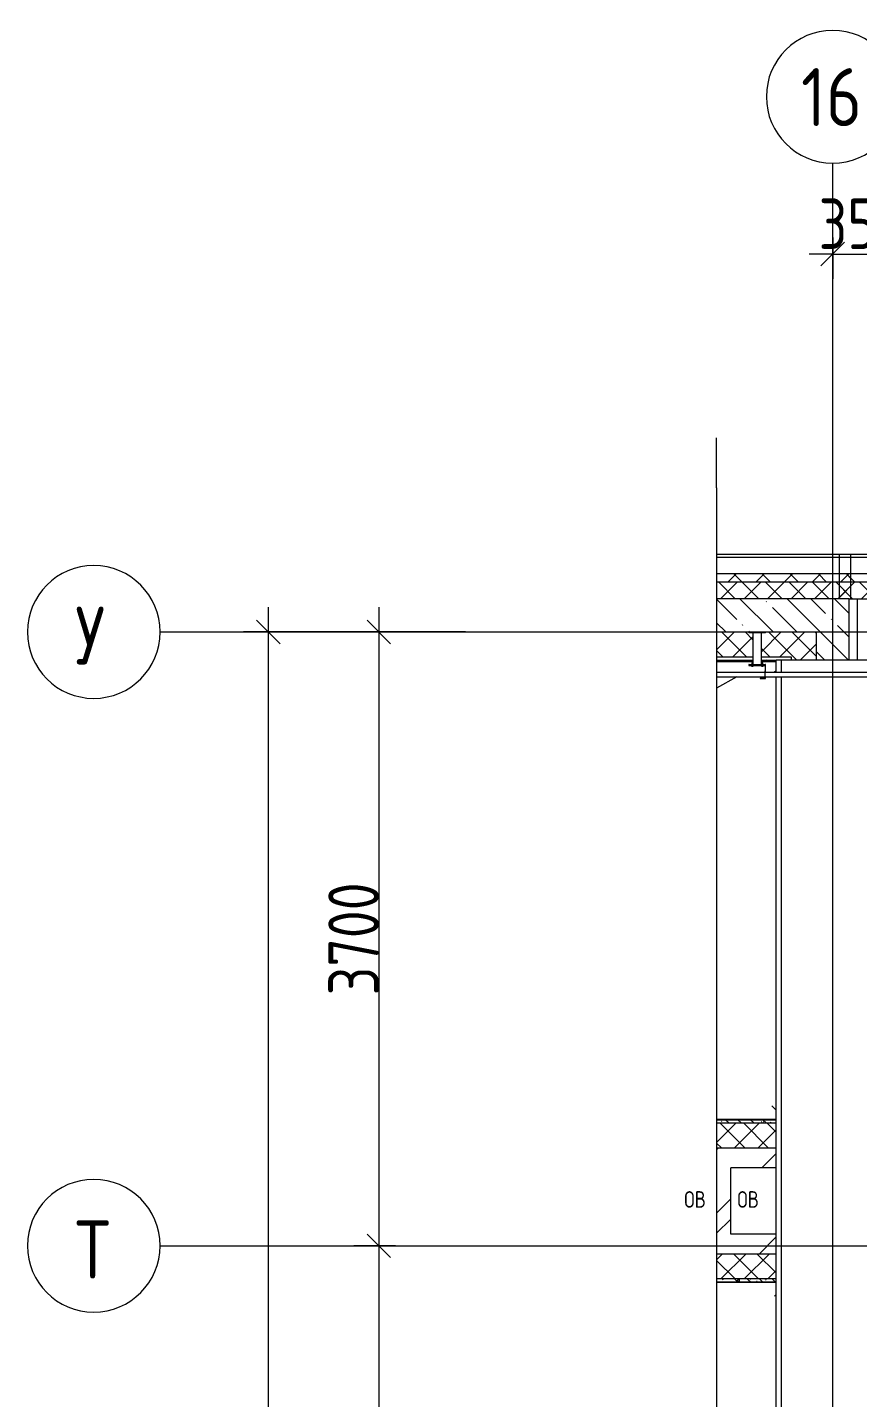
# Model space of a CAD drawing. Header units: millimetres. Extents: x -68946 to 690821, y -552984 to 293768.
# Drawn here: x 87963 to 92967, y -490221 to -481961 of the extents above; entities that cross this region are included whole.
import ezdxf

# ---------------------------------------------------------------- set-up
doc = ezdxf.new("R2010")
doc.units = ezdxf.units.MM
doc.linetypes.add('ADSK_Линия сетки', pattern=[2500, 2000, -250, 0, -250])
doc.layers.get('Defpoints').update_dxf_attribs({"color": 250})
for name, color, linetype, lineweight in [('Аннотация', 250, 'Continuous', 20), ('Крыша', 7, 'Continuous', 5), ('Обобщенные модели', 250, 'Continuous', 9), ('Ограждение', 7, 'Continuous', 5), ('Оси', 250, 'Continuous', 9), ('Размеры', 7, 'Continuous', 9), ('Стены внутренние', 7, 'Continuous', 9), ('Стены наружные', 7, 'Continuous', 9), ('Стены отделка', 7, 'Continuous', 13), ('Стены перегородки', 7, 'Continuous', 13), ('Стены штриховка', 250, 'Continuous', 9), ('Узлы', 250, 'Continuous', 18)]:
    doc.layers.add(name, color=color, linetype=linetype, lineweight=lineweight)
doc.styles.add('GOST Common', font='', dxfattribs={"width": 0.9, "height": 350})
doc.styles.add('GOST Common_1', font='', dxfattribs={"width": 0.9, "height": 250})
doc.styles.add('ISOCPEUR', font='isocpeur.ttf', dxfattribs={"width": 0.8, "height": 100})
doc.styles.add('А3', font='ГОСТ тип А.ttf')
doc.styles.get('GOST Common').set_extended_font_data('GOST Common')
doc.styles.get('GOST Common_1').set_extended_font_data('GOST Common')
doc.dimstyles.new('ADSK_Основной_2_5_мм', dxfattribs={"dimscale": 304.8, "dimtxt": 0.824897, "dimasz": 0.463911, "dimexe": 0.492126, "dimexo": 0.001615, "dimgap": 0.098425, "dimtad": 1, "dimdec": 0, "dimlfac": 304.8, "dimdsep": 46, "dimtxsty": 'GOST Common_1', "dimblk1": 'OBLIQUE', "dimblk2": 'OBLIQUE', "dimsah": 1, "dimcen": 0.09, "dimdle": 0.492126, "dimazin": 0, "dimtfac": 1, "dimtdec": 4, "dimtix": 1, "dimtmove": 0, "dimatfit": 3, "dimfxl": 1, "dimtvp": 1, "dimtolj": 1, "dimtzin": 0, "dimlwd": 9, "dimlwe": 9, "dimarcsym": 2})
doc.dimstyles.new('ADSK_Основной_2_5_мм_Округление_до_10_мм_1', dxfattribs={"dimscale": 304.8, "dimtxt": 0.824897, "dimasz": 0.463911, "dimexe": 0.492126, "dimexo": 0.001615, "dimgap": 6.56168e-05, "dimtad": 1, "dimdec": 0, "dimlfac": 304.8, "dimrnd": 10, "dimdsep": 46, "dimtxsty": 'GOST Common_1', "dimblk1": 'OBLIQUE', "dimblk2": 'OBLIQUE', "dimsah": 1, "dimcen": 0.09, "dimdle": 0.492126, "dimazin": 0, "dimtfac": 1, "dimtdec": 4, "dimtix": 1, "dimtmove": 0, "dimatfit": 3, "dimfxl": 1, "dimtvp": 1, "dimtolj": 1, "dimtzin": 0, "dimlwd": 9, "dimlwe": 9, "dimarcsym": 2})
pattern_1 = [(135, (23667.23, -543980.64), (-142.5619, -142.5619), []), (135, (23809.8, -543980.64), (-142.5619, -142.5619), [252.016, -50.403, 3.353, -47.05])]
pattern_2 = [(45, (23667.23, -543980.64), (-70.71068, 70.71068), []), (135, (23667.23, -543980.64), (-70.71068, -70.71068), [])]
pattern_3 = [(135, (23667.23, -543980.64), (-84.85281, -84.85281), []), (225, (23667.23, -543980.64), (84.85281, -84.85281), [])]
pattern_4 = [(45, (23667.23, -543980.64), (-251.4472, 251.4472), []), (45, (23667.23, -543599.64), (-251.4472, 251.4472), [])]
pattern_5 = [(135, (23667.23, -543980.64), (-75.43415, -75.43415), [106.68, -17.78, 3.556, -17.78]), (135, (23667.23, -543905.25), (-75.43415, -75.43415), []), (50, (23667.23, -543980.64), (127.52922, -11.15758), [13.335, -146.685]), (355, (23667.23, -543980.64), (-24.66966, 133.74002), [10.668, -117.348]), (100.451, (23677.86, -543981.57), (102.85973, 122.58178), [11.333, -124.663]), (46.184, (23667.23, -543945.08), (189.75516, -29.43036), [20.002, -220.027]), (96.636, (23683.04, -543947.53), (166.1822, 173.1996), [17, -186.995]), (351.184, (23667.23, -543945.08), (166.18393, 173.19757), [16.002, -176.022]), (21, (23685.01, -543953.97), (106.13027, -71.58603), [13.335, -146.685]), (326, (23685.01, -543953.97), (43.26188, 128.93175), [10.668, -117.348]), (71.451, (23693.85, -543959.94), (149.39198, 57.34505), [11.333, -124.663]), (37.5, (23667.23, -543980.64), (2.162228, 59.188357), [3.353, -112.573, 3.353, -115.773, -117.793]), (37.5, (23667.23, -543980.64), (2.162228, 59.188357), [-235.052, 3.353, -114.44]), (7.5, (23667.23, -543980.64), (46.773857, 70.126152), [3.353, -64.567, 3.353, -109.906, -44.895]), (7.5, (23667.23, -543980.64), (46.773857, 70.126152), [-181.178, 3.353, -41.542]), (327.5, (23627.58, -543980.64), (94.91367, -4.010093), [3.353, -41.097, 3.353, -135.331, -184.023]), (327.5, (23627.58, -543980.64), (94.91367, -4.010093), [-183.134, 3.353, -180.67]), (317.5, (23609.8, -543980.64), (103.69057, 17.79882), [3.353, -54.432, 3.353, -88.748, -130.683]), (317.5, (23609.8, -543980.64), (103.69057, 17.79882), [-149.885, 3.353, -127.33])]

# ---------------------------------------------------------------- blocks, each defined once
blk = doc.blocks.new('Фартук_СКБ - 141_Фартук_СКБ_790-41422802-АР3_Кладочный план кровли _17_930 С2-3')
at = {"layer": 'Обобщенные модели'}
for p, q in [((0, 0), (0, -829)), ((75, -829), (0, -829)), ((0, -829), (0, -861.15631)), ((75, -861.15631), (0, -861.15631)), ((11730, -829), (100, -829)), ((11730, -861.15631), (100, -861.15631))]:
    blk.add_line(p, q, dxfattribs=at)
blk = doc.blocks.new('Ограждение - Н_800-35689610-АР3_Кладочный план кровли _17_930 С2-3')
at = {"layer": 'Ограждение'}
for p, q in [((-2, 85), (-5, 85)), ((-2, 85), (-5, 85)), ((-5, 75), (-5, 85)), ((-5, 85), (-5, 75)), ((-5, 75), (-5, 85)), ((-5, 85), (-5, 75)), ((0, 100), (-2, 100)), ((-2, 100), (-2, 2)), ((0, 0), (0, 100)), ((15, 83), (0, 83)), ((15, 83), (5, 83)), ((15, 82.6), (15, 83)), ((15, 83), (15, 77)), ((15, 82.6), (15, 83)), ((15, 83), (15, 82.6)), ((-78, 32), (-80, 32)), ((-80, 32), (-80, 2)), ((-80, 2), (-35, 2)), ((-80, 2), (-80, 0)), ((-78, 4), (-78, 32)), ((-35, 4), (-78, 4)), ((-35, 2), (-35, 4)), ((-2, 2), (-35, 2)), ((-5, 75), (-2, 75)), ((-5, 75), (-2, 75)), ((-2, 24), (-5, 24)), ((-2, 24), (-5, 24)), ((-5, 14), (-5, 24)), ((-5, 24), (-5, 14)), ((-5, 14), (-5, 24)), ((-5, 24), (-5, 14)), ((-5, 14), (-2, 14)), ((-5, 14), (-2, 14)), ((0, 77), (15, 77)), ((15, 22), (0, 22)), ((0, 16), (15, 16)), ((5, 77), (15, 77)), ((15, 22), (5, 22)), ((5, 16), (15, 16)), ((15, 77), (15, 77.4)), ((15, 77), (15, 77.4)), ((15, 77.4), (15, 77)), ((15, 21.6), (15, 22)), ((15, 22), (15, 16)), ((15, 21.6), (15, 22)), ((15, 22), (15, 21.6)), ((15, 16), (15, 16.4)), ((15, 16), (15, 16.4)), ((15, 16.4), (15, 16)), ((-80, 0), (-70, 0)), ((-45, 0), (0, 0))]:
    blk.add_line(p, q, dxfattribs=at)
blk = doc.blocks.new('Ограждение - Н_800-V5-АР3_Кладочный план кровли _17_930 С2-3')
at = {"layer": 'Ограждение'}
for p, q in [((-78, 32), (-80, 32)), ((-80, 32), (-80, 2)), ((-80, 2), (-35, 2)), ((-80, 2), (-80, 0)), ((-78, 4), (-78, 32)), ((-35, 4), (-78, 4)), ((-35, 2), (-35, 4)), ((-2, 2), (-35, 2)), ((-2, 24), (-5, 24)), ((-2, 24), (-5, 24)), ((-5, 14), (-5, 24)), ((-5, 24), (-5, 14)), ((-5, 14), (-5, 24)), ((-5, 24), (-5, 14)), ((-5, 14), (-2, 14)), ((-5, 14), (-2, 14)), ((-2, 45), (-2, 2)), ((0, 0), (0, 45)), ((15, 22), (0, 22)), ((0, 16), (15, 16)), ((15, 22), (5, 22)), ((5, 16), (15, 16)), ((15, 21.6), (15, 22)), ((15, 22), (15, 16)), ((15, 21.6), (15, 22)), ((15, 22), (15, 21.6)), ((15, 16), (15, 16.4)), ((15, 16), (15, 16.4)), ((15, 16.4), (15, 16)), ((-80, 0), (-70, 0)), ((-45, 0), (0, 0))]:
    blk.add_line(p, q, dxfattribs=at)
blk = doc.blocks.new('Ограждение - Н_800-V6-АР3_Кладочный план кровли _17_930 С2-3')
at = {"layer": 'Ограждение'}
for p, q in [((-2, 85), (-5, 85)), ((-2, 85), (-5, 85)), ((-5, 75), (-5, 85)), ((-5, 85), (-5, 75)), ((-5, 75), (-5, 85)), ((-5, 85), (-5, 75)), ((0, 100), (-2, 100)), ((-2, 100), (-2, 2)), ((0, 0), (0, 100)), ((15, 83), (0, 83)), ((15, 83), (0, 83)), ((15, 82.6), (15, 83)), ((15, 83), (15, 77)), ((15, 82.6), (15, 83)), ((15, 83), (15, 82.6)), ((-78, 32), (-80, 32)), ((-80, 32), (-80, 2)), ((-80, 2), (-35, 2)), ((-80, 2), (-80, 0)), ((-78, 4), (-78, 32)), ((-35, 4), (-78, 4)), ((-35, 2), (-35, 4)), ((-2, 2), (-35, 2)), ((-5, 75), (-2, 75)), ((-5, 75), (-2, 75)), ((-2, 24), (-5, 24)), ((-2, 24), (-5, 24)), ((-5, 14), (-5, 24)), ((-5, 24), (-5, 14)), ((-5, 14), (-5, 24)), ((-5, 24), (-5, 14)), ((-5, 14), (-2, 14)), ((-5, 14), (-2, 14)), ((0, 77), (15, 77)), ((0, 77), (15, 77)), ((15, 22), (0, 22)), ((15, 22), (0, 22)), ((0, 16), (15, 16)), ((0, 16), (15, 16)), ((15, 77), (15, 77.4)), ((15, 77), (15, 77.4)), ((15, 77.4), (15, 77)), ((15, 21.6), (15, 22)), ((15, 22), (15, 16)), ((15, 21.6), (15, 22)), ((15, 22), (15, 21.6)), ((15, 16), (15, 16.4)), ((15, 16), (15, 16.4)), ((15, 16.4), (15, 16)), ((-80, 0), (-70, 0)), ((-45, 0), (0, 0))]:
    blk.add_line(p, q, dxfattribs=at)
blk = doc.blocks.new('Ограждение - Ограждение-35682293-АР3_Кладочный план кровли _17_930 С2-3')
at = {"layer": 'Ограждение'}
for p, q in [((68741, 58130), (68450, 58130)), ((68450, 58105), (68741, 58105)), ((69741, 58130), (68743, 58130)), ((68743, 58105), (69741, 58105)), ((70741, 58130), (69743, 58130)), ((69743, 58105), (70741, 58105)), ((71741, 58130), (70743, 58130)), ((70743, 58105), (71741, 58105)), ((72741, 58130), (71743, 58130)), ((71743, 58105), (72741, 58105)), ((73741, 58130), (72743, 58130)), ((72743, 58105), (73741, 58105)), ((74741, 58130), (73743, 58130)), ((73743, 58105), (74741, 58105)), ((75741, 58130), (74744.1, 58130)), ((74744.1, 58105), (75741, 58105)), ((76741, 58130), (75743, 58130)), ((75743, 58105), (76741, 58105)), ((77330, 58130), (76743, 58130)), ((76743, 58105), (77330, 58105)), ((77330, 58130), (77330, 58105))]:
    blk.add_line(p, q, dxfattribs=at)
at = {"rotation": 89.99999999999982}
for name, p in [('Ограждение - Н_800-35689610-АР3_Кладочный план кровли _17_930 С2-3', (68745, 58175)), ('Ограждение - Н_800-V5-АР3_Кладочный план кровли _17_930 С2-3', (69745, 58175)), ('Ограждение - Н_800-35689610-АР3_Кладочный план кровли _17_930 С2-3', (70745, 58175)), ('Ограждение - Н_800-35689610-АР3_Кладочный план кровли _17_930 С2-3', (71745, 58175)), ('Ограждение - Н_800-35689610-АР3_Кладочный план кровли _17_930 С2-3', (72745, 58175)), ('Ограждение - Н_800-35689610-АР3_Кладочный план кровли _17_930 С2-3', (73745, 58175)), ('Ограждение - Н_800-35689610-АР3_Кладочный план кровли _17_930 С2-3', (74745, 58175)), ('Ограждение - Н_800-V6-АР3_Кладочный план кровли _17_930 С2-3', (75745, 58175)), ('Ограждение - Н_800-V6-АР3_Кладочный план кровли _17_930 С2-3', (76745, 58175))]:
    blk.add_blockref(name, p, dxfattribs=at)
blk = doc.blocks.new('TN_Удлинитель для кровельного ограждения - Удлинитель для кровельного ограждения ТехноНИКОЛЬ 200 мм-35682382-АР3_Кладочный план кровли _17_930 С2-3')
at = {"layer": 'Ограждение'}
for p, q in [((68645, 58375), (68645, 58370)), ((68645, 58375), (68655, 58375)), ((68655, 58370), (68645, 58370)), ((68655, 58375), (68735, 58375)), ((68735, 58370), (68655, 58370)), ((68669.5, 58370), (68669.5, 58180)), ((68720.5, 58180), (68720.5, 58370)), ((68735, 58375), (68745, 58375)), ((68745, 58370), (68735, 58370)), ((68745, 58370), (68745, 58375)), ((68645, 58180), (68645, 58175)), ((68645, 58180), (68655, 58180)), ((68646.3, 58180), (68645, 58180)), ((68655, 58180), (68662.6, 58180)), ((68667.6, 58180), (68723.6, 58180)), ((68728.6, 58180), (68735, 58180)), ((68735, 58180), (68745, 58180)), ((68745, 58180), (68743.7, 58180)), ((68745, 58175), (68745, 58180))]:
    blk.add_line(p, q, dxfattribs=at)
blk = doc.blocks.new('Ограждение - Ограждение-38269344-АР3_Кладочный план кровли _17_930 С2-3')
at = {"layer": 'Ограждение'}
for p, q in [((68450, 58197), (68669.5, 58197)), ((68720.4, 58197), (68808.8, 58197)), ((68808.8, 58141.8), (68797, 58130)), ((68782.6, 55518.4), (68808.8, 55492.2)), ((68798.9, 54371.9), (68808.8, 54381.8))]:
    blk.add_line(p, q, dxfattribs=at)
blk = doc.blocks.new('ADSK_Обрыв_Линия - По умолчанию-35382580-АР3_Кладочный план кровли _17_930 С2-3')
at = {"layer": 'Узлы'}
blk.add_line((0, 0), (8290, 0), dxfattribs=at)
blk = doc.blocks.new('Ось сетки - Круг_Ø8 мм-39983606-АР3_Кладочный план кровли _17_930 С2-3')
at = {"layer": 'Оси'}
for start, end in [(360, 180), (180, 360)]:
    blk.add_arc((0, 0), 4, start, end, dxfattribs=at)
blk = doc.blocks.new('_Oblique')
at = {"color": 0, "linetype": 'ByBlock', "lineweight": -2}
blk.add_line((-0.5, -0.5), (0.5, 0.5), dxfattribs=at)
blk = doc.blocks.new('*D6085')
at = {"layer": 'Defpoints', "color": 0, "lineweight": 30, "transparency": 16777216}
for p in [(92817.2, -483226.9), (93167.2, -483226.9), (93167.2, -483326.9)]:
    blk.add_point(p, dxfattribs=at)
at = {"layer": 'Размеры', "color": 0, "lineweight": 9, "transparency": 16777216}
for p, q in [((92817.2, -483227.4), (92817.2, -483476.9)), ((93167.2, -483227.4), (93167.2, -483476.9)), ((92817.2, -483326.9), (92675.8, -483326.9)), ((92817.2, -483326.9), (93167.2, -483326.9)), ((93167.2, -483326.9), (93308.6, -483326.9))]:
    blk.add_line(p, q, dxfattribs=at)
at = {"layer": 'Размеры', "color": 0, "lineweight": 9, "transparency": 16777216, "xscale": 141.4, "yscale": 141.4, "zscale": 141.4}
blk.add_blockref('_Oblique', (92817.2, -483326.9), dxfattribs=at)
at = {"layer": 'Размеры', "color": 0, "lineweight": 9, "transparency": 16777216, "xscale": 141.4, "yscale": 141.4, "zscale": 141.4, "rotation": 180}
blk.add_blockref('_Oblique', (93167.2, -483326.9), dxfattribs=at)
at = {"layer": 'Размеры', "color": 0, "transparency": 16777216, "insert": (92992.2, -483144.5), "char_height": 304.8, "width": 567.632, "attachment_point": 5, "style": 'А3'}
blk.add_mtext('\\A1;350', dxfattribs=at)
blk = doc.blocks.new('*D6435')
at = {"layer": 'Defpoints', "color": 0, "lineweight": 30, "transparency": 16777216}
for p in [(90181.7, -485605.6), (90081.7, -489305.6), (90181.7, -489305.6)]:
    blk.add_point(p, dxfattribs=at)
at = {"layer": 'Размеры', "color": 0, "lineweight": 9, "transparency": 16777216}
for p, q in [((90081.7, -485455.6), (90081.7, -489455.6)), ((90181.2, -485605.6), (89931.7, -485605.6)), ((90181.2, -489305.6), (89931.7, -489305.6))]:
    blk.add_line(p, q, dxfattribs=at)
at = {"layer": 'Размеры', "color": 0, "lineweight": 9, "transparency": 16777216, "xscale": 141.4, "yscale": 141.4, "zscale": 141.4}
for p, rotation in [((90081.7, -485605.6), 90), ((90081.7, -489305.6), 270)]:
    blk.add_blockref('_Oblique', p, dxfattribs=dict(at, rotation=rotation))
at = {"layer": 'Размеры', "color": 0, "transparency": 16777216, "insert": (89929.3, -487455.6), "char_height": 304.8, "width": 756.843, "attachment_point": 5, "rotation": 90, "style": 'А3'}
blk.add_mtext('\\A1;3700', dxfattribs=at)
blk = doc.blocks.new('*D6436')
at = {"layer": 'Defpoints', "color": 0, "lineweight": 30, "transparency": 16777216}
for p in [(90181.7, -489305.6), (90081.7, -492305.6), (90181.7, -492305.6)]:
    blk.add_point(p, dxfattribs=at)
at = {"layer": 'Размеры', "color": 0, "lineweight": 9, "transparency": 16777216}
for p, q in [((90081.7, -489155.6), (90081.7, -492455.6)), ((90181.2, -489305.6), (89931.7, -489305.6)), ((90181.2, -492305.6), (89931.7, -492305.6))]:
    blk.add_line(p, q, dxfattribs=at)
at = {"layer": 'Размеры', "color": 0, "lineweight": 9, "transparency": 16777216, "xscale": 141.4, "yscale": 141.4, "zscale": 141.4}
for p, rotation in [((90081.7, -489305.6), 90), ((90081.7, -492305.6), 270)]:
    blk.add_blockref('_Oblique', p, dxfattribs=dict(at, rotation=rotation))
at = {"layer": 'Размеры', "color": 0, "transparency": 16777216, "insert": (89929.3, -490805.6), "char_height": 304.8, "width": 756.843, "attachment_point": 5, "rotation": 90, "style": 'А3'}
blk.add_mtext('\\A1;3000', dxfattribs=at)
blk = doc.blocks.new('*D6447')
at = {"layer": 'Defpoints', "color": 0, "lineweight": 30, "transparency": 16777216}
for p in [(90604.6, -485605.6), (89415.3, -543955.6), (91453.6, -543955.6)]:
    blk.add_point(p, dxfattribs=at)
at = {"layer": 'Размеры', "color": 0, "lineweight": 9, "transparency": 16777216}
for p, q in [((89415.3, -485455.6), (89415.3, -544105.6)), ((90604.1, -485605.6), (89265.3, -485605.6)), ((91453.1, -543955.6), (89265.3, -543955.6))]:
    blk.add_line(p, q, dxfattribs=at)
at = {"layer": 'Размеры', "color": 0, "lineweight": 9, "transparency": 16777216, "xscale": 141.4, "yscale": 141.4, "zscale": 141.4}
for p, rotation in [((89415.3, -485605.6), 90), ((89415.3, -543955.6), 270)]:
    blk.add_blockref('_Oblique', p, dxfattribs=dict(at, rotation=rotation))
at = {"layer": 'Размеры', "color": 0, "transparency": 16777216, "insert": (89262.9, -514780.6), "char_height": 304.8, "attachment_point": 5, "rotation": 90, "style": 'А3'}
blk.add_mtext('\\A1;58350', dxfattribs=at)

msp = doc.modelspace()

# ---------------------------------------------------------------- hatches: boundary and pattern name
at = {"layer": 'Стены внутренние', "lineweight": 5}
h = msp.add_hatch(dxfattribs=at)
h.set_pattern_fill('FP_1', color=256, style=0, pattern_type=2)
h.set_pattern_definition(pattern_1)
h.paths.add_polyline_path([(92378.4933, -485605.641), (92717.2298, -485605.641), (92717.2298, -485405.641), (92117.2298, -485405.641), (92117.2298, -485605.641), (92373.7298, -485605.641)])
h = msp.add_hatch(dxfattribs=at)
h.set_pattern_fill('FP_1', color=256, style=0, pattern_type=2)
h.set_pattern_definition(pattern_1)
h.paths.add_polyline_path([(92827.2298, -500455.641), (92917.2298, -500455.641), (92917.1957, -497505.641), (92827.2298, -497505.641), (92826.2298, -500225.641), (92717.2298, -500225.641), (92717.2298, -500455.641), (92826.2298, -500455.641)])
h.paths.add_polyline_path([(92740.3474, -485775.641), (92917.2298, -485775.641), (92917.2298, -485405.641), (92717.2298, -485405.641), (92717.2298, -485775.641)])
h = msp.add_hatch(dxfattribs=at)
h.set_pattern_fill('FP_43', color=256, style=0, pattern_type=2)
h.set_pattern_definition(pattern_4)
h.paths.add_polyline_path([(92202.2298, -489235.6404), (92202.2298, -488835.6404), (92117.2298, -488835.6404), (92117.2298, -489235.6404)])
at = {"layer": 'Стены наружные', "lineweight": 5}
h = msp.add_hatch(dxfattribs=at)
h.set_pattern_fill('FP_34', color=256, style=0, pattern_type=2)
h.set_pattern_definition(pattern_3)
h.paths.add_polyline_path([(92927.2298, -485305.641), (92927.2298, -485255.641), (92117.2298, -485255.641), (92117.2298, -485305.641), (92740.3474, -485305.641)])
h = msp.add_hatch(dxfattribs=at)
h.set_pattern_fill('FP_34', color=256, style=0, pattern_type=2)
h.set_pattern_definition(pattern_3)
h.paths.add_polyline_path([(99264.2298, -485305.641), (99264.2298, -485255.641), (92857.2298, -485255.641), (92857.2298, -485305.641), (98411.3174, -485305.641)])
h = msp.add_hatch(dxfattribs=at)
h.set_pattern_fill('FP_33', color=256, style=0, pattern_type=2)
h.set_pattern_definition(pattern_2)
h.paths.add_polyline_path([(92927.2298, -485405.641), (92927.2298, -485305.641), (92117.2298, -485305.641), (92117.2298, -485405.641), (92740.3474, -485405.641)])
h = msp.add_hatch(dxfattribs=at)
h.set_pattern_fill('FP_33', color=256, style=0, pattern_type=2)
h.set_pattern_definition(pattern_2)
h.paths.add_polyline_path([(99264.2298, -485405.641), (99264.2298, -485305.641), (92857.2298, -485305.641), (92857.2298, -485405.641), (98411.3174, -485405.641)])
h = msp.add_hatch(dxfattribs=at)
h.set_pattern_fill('FP_33', color=256, style=0, pattern_type=2)
h.set_pattern_definition(pattern_2)
h.paths.add_polyline_path([(99120.1886, -485755.641), (99264.2298, -485755.641), (99264.2298, -485605.641), (98410.8901, -485605.641), (98410.8901, -485610.6855), (98387.7298, -485610.6855), (98387.7298, -485755.641), (98765.753, -485755.641)])
h.paths.add_polyline_path([(98336.7298, -485755.641), (98335.7298, -485610.6855), (98313.5696, -485610.6855), (98313.5696, -485605.641), (97410.8901, -485605.641), (97410.8901, -485610.6855), (97387.7298, -485610.6855), (97387.7298, -485755.641), (98322.7084, -485755.641)])
h.paths.add_polyline_path([(97336.7298, -485755.641), (97335.7298, -485610.6855), (97313.5696, -485610.6855), (97313.5696, -485605.641), (96410.8901, -485605.641), (96410.8901, -485610.6855), (96387.7298, -485610.6855), (96387.7298, -485755.641), (96993.5749, -485755.641)])
h.paths.add_polyline_path([(96284.7036, -485755.641), (96336.7298, -485755.641), (96335.7298, -485610.6855), (96313.5696, -485610.6855), (96313.5696, -485605.641), (95410.8901, -485605.641), (95410.8901, -485610.6855), (95387.7298, -485610.6855), (95387.7298, -485755.641), (95930.268, -485755.641)])
h.paths.add_polyline_path([(95336.7298, -485755.641), (95335.7298, -485610.6855), (95313.5696, -485610.6855), (95313.5696, -485605.641), (94410.8901, -485605.641), (94410.8901, -485610.6855), (94387.7298, -485610.6855), (94387.7298, -485755.641), (95310.0057, -485755.641)])
h.paths.add_polyline_path([(93803.6543, -485755.641), (94336.7298, -485755.641), (94335.7298, -485610.6855), (94313.5696, -485610.6855), (94313.5696, -485605.641), (93410.8901, -485605.641), (93410.8901, -485610.6855), (93387.7298, -485610.6855), (93387.7298, -485755.641), (93449.2187, -485755.641)])
h.paths.add_polyline_path([(93272.0009, -485755.641), (93336.7298, -485755.1491), (93335.7298, -485610.6855), (93313.5696, -485610.6855), (93313.5696, -485605.641), (93167.2298, -485605.641), (93167.2298, -485755.641)])
h.paths.add_polyline_path([(92563.1296, -485755.641), (92717.2298, -485755.641), (92717.2298, -485605.641), (92410.8901, -485605.641), (92410.8901, -485610.6855), (92387.7298, -485610.6855), (92387.7298, -485755.641)])
h.paths.add_polyline_path([(92336.7298, -485755.641), (92335.7298, -485610.6855), (92313.5696, -485610.6855), (92313.5696, -485605.641), (92117.2298, -485605.641), (92117.2298, -485755.641), (92208.694, -485755.641)])
h = msp.add_hatch(dxfattribs=at)
h.set_pattern_fill('FP_33', color=256, style=0, pattern_type=2)
h.set_pattern_definition(pattern_2)
h.paths.add_polyline_path([(92717.2298, -485775.641), (92717.2298, -485755.641), (92567.2298, -485755.641), (92567.2298, -485775.641)])
h = msp.add_hatch(dxfattribs=at)
h.set_pattern_fill('FP_48', color=256, style=0, pattern_type=2)
h.set_pattern_definition(pattern_5)
h.paths.add_polyline_path([(92385.9118, -488565.6404), (92476.0735, -488565.6404), (92476.0735, -488545.6404), (92117.2298, -488545.6404), (92117.2298, -488565.6404)])
h = msp.add_hatch(dxfattribs=at)
h.set_pattern_fill('FP_33', color=256, style=0, pattern_type=2)
h.set_pattern_definition(pattern_2)
h.paths.add_polyline_path([(92385.9118, -488715.6404), (92476.0735, -488715.6404), (92476.0735, -488565.6404), (92117.2298, -488565.6404), (92117.2298, -488715.6404)])
h = msp.add_hatch(dxfattribs=at)
h.set_pattern_fill('FP_43', color=256, style=0, pattern_type=2)
h.set_pattern_definition(pattern_4)
h.paths.add_polyline_path([(92385.9118, -488835.6404), (92476.0735, -488835.6404), (92476.0735, -488715.6404), (92117.2298, -488715.6404), (92117.2298, -488835.6404), (92202.2298, -488835.6404)])
h = msp.add_hatch(dxfattribs=at)
h.set_pattern_fill('FP_43', color=256, style=0, pattern_type=2)
h.set_pattern_definition(pattern_4)
h.paths.add_polyline_path([(92476.0735, -489355.6404), (92476.0735, -489235.6404), (92117.2298, -489235.6404), (92117.2298, -489355.6404)])
h = msp.add_hatch(dxfattribs=at)
h.set_pattern_fill('FP_33', color=256, style=0, pattern_type=2)
h.set_pattern_definition(pattern_2)
h.paths.add_polyline_path([(92476.0735, -489505.6404), (92476.0735, -489355.6404), (92117.2298, -489355.6404), (92117.2298, -489505.6404)])
h = msp.add_hatch(dxfattribs=at)
h.set_pattern_fill('FP_48', color=256, style=0, pattern_type=2)
h.set_pattern_definition(pattern_5)
h.paths.add_polyline_path([(92476.0735, -489525.6404), (92476.0735, -489505.6404), (92117.2298, -489505.6404), (92117.2298, -489525.6404)])

# ---------------------------------------------------------------- linework, layer by layer
at = {"layer": 'Аннотация'}
msp.add_line((92117.2298, -484735.6404), (92117.2298, -484435.6404), dxfattribs=at)
at = {"layer": 'Крыша'}
for p, q in [((92416.3032, -485775.641), (92402.1419, -485783.641)), ((92239.2875, -485875.641), (92117.2298, -485944.594))]:
    msp.add_line(p, q, dxfattribs=at)
at = {"layer": 'Оси', "linetype": 'ADSK_Линия сетки', "ltscale": 100}
for p, q in [((92817.2298, -547719.4803), (92817.2298, -482778.6358)), ((88763.207, -485605.6404), (168383.8317, -485605.6404)), ((88763.207, -489305.6404), (180488.1093, -489305.6404))]:
    msp.add_line(p, q, dxfattribs=at)
at = {"layer": 'Стены отделка', "lineweight": 5}
for p, q in [((92117.2298, -485135.641), (100997.2298, -485135.641)), ((92857.2298, -485405.641), (92857.2298, -485135.641)), ((92927.2298, -485405.641), (92927.2298, -485135.641)), ((92917.2298, -485405.641), (92967.2298, -485405.641)), ((92476.0735, -488543.6404), (92117.2298, -488543.6404)), ((92476.0735, -489527.6404), (92117.2298, -489527.6404))]:
    msp.add_line(p, q, dxfattribs=at)
at = {"layer": 'Стены перегородки'}
for p, q in [((92917.2298, -485405.641), (92117.2298, -485405.641)), ((92917.2298, -485775.641), (92917.2298, -485405.641)), ((92967.2298, -485405.641), (101167.2298, -485405.641)), ((92967.2298, -485775.641), (92967.2298, -485405.641)), ((92117.2298, -485605.641), (92313.5696, -485605.641)), ((92410.8901, -485605.641), (92717.2298, -485605.641)), ((92117.2298, -485775.641), (92336.7298, -485775.641)), ((92387.6155, -485775.641), (92476.0735, -485775.641)), ((92117.2298, -488715.6404), (92476.0735, -488715.6404)), ((92476.0735, -488835.6404), (92202.2298, -488835.6404)), ((92202.2298, -489235.6404), (92202.2298, -488835.6404)), ((92476.0735, -489235.6404), (92202.2298, -489235.6404)), ((92476.0735, -489355.6404), (92117.2298, -489355.6404))]:
    msp.add_line(p, q, dxfattribs=at)
at = {"layer": 'Стены штриховка'}
for p, q in [((101017.2298, -485155.641), (92117.2298, -485155.641)), ((101117.2298, -485255.641), (92117.2298, -485255.641)), ((101117.2298, -485305.641), (92117.2298, -485305.641)), ((92717.2298, -485605.641), (92717.2298, -485775.641)), ((92117.2298, -485755.641), (92336.7298, -485755.641)), ((92387.524, -485755.641), (92567.2298, -485755.641)), ((92567.2298, -485755.641), (92567.2298, -485775.641)), ((92117.2298, -488545.6404), (92476.0735, -488545.6404)), ((92117.2298, -488565.6404), (92476.0735, -488565.6404)), ((92476.0735, -489505.6404), (92117.2298, -489505.6404)), ((92476.0735, -489525.6404), (92117.2298, -489525.6404))]:
    msp.add_line(p, q, dxfattribs=at)

# ---------------------------------------------------------------- block references
at = {"layer": 'Обобщенные модели', "rotation": 270}
msp.add_blockref('Фартук_СКБ - 141_Фартук_СКБ_790-41422802-АР3_Кладочный план кровли _17_930 С2-3', (93337.2298, -485775.641), dxfattribs=at)
at = {"layer": 'Ограждение'}
for name in ['TN_Удлинитель для кровельного ограждения - Удлинитель для кровельного ограждения ТехноНИКОЛЬ 200 мм-35682382-АР3_Кладочный план кровли _17_930 С2-3', 'Ограждение - Ограждение-38269344-АР3_Кладочный план кровли _17_930 С2-3', 'Ограждение - Ограждение-35682293-АР3_Кладочный план кровли _17_930 С2-3']:
    msp.add_blockref(name, (23667.2298, -543980.641), dxfattribs=at)
at = {"layer": 'Оси', "xscale": 99.99999999999993, "yscale": 99.99999999999993, "zscale": 99.99999999999993}
msp.add_blockref('Ось сетки - Круг_Ø8 мм-39983606-АР3_Кладочный план кровли _17_930 С2-3', (92817.2298, -482378.6358), dxfattribs=at)
at = {"layer": 'Оси', "xscale": 99.99999999999993, "yscale": 99.99999999999993, "zscale": 99.99999999999993, "rotation": 269.9999999999994}
for p in [(88363.207, -485605.6404), (88363.207, -489305.6404)]:
    msp.add_blockref('Ось сетки - Круг_Ø8 мм-39983606-АР3_Кладочный план кровли _17_930 С2-3', p, dxfattribs=at)
at = {"layer": 'Узлы', "rotation": 269.9999999999999}
msp.add_blockref('ADSK_Обрыв_Линия - По умолчанию-35382580-АР3_Кладочный план кровли _17_930 С2-3', (92117.2298, -484735.6404), dxfattribs=at)

# ---------------------------------------------------------------- texts
at = {"layer": 'Аннотация', "char_height": 100, "width": 160.3375, "attachment_point": 1, "style": 'ISOCPEUR'}
for insert in [(91922.2509, -488976.685), (92242.2509, -488976.6855)]:
    msp.add_mtext('ОВ', dxfattribs=dict(at, insert=insert))
at = {"layer": 'Оси', "char_height": 350, "attachment_point": 1, "style": 'GOST Common'}
for s, insert, width in [('16', (92626.0492, -482206.1025), 461.772), ('\\fGOST Common|b0|i0|c204|p34|;\\W.9;У', (88249.8841, -485453.0535), 310.253062), ('\\fGOST Common|b0|i0|c204|p34|;\\W.9;Т', (88249.8841, -489153.0535), 310.253062)]:
    msp.add_mtext(s, dxfattribs=dict(at, insert=insert, width=width))

# ---------------------------------------------------------------- dimensions: what is measured, and where the dimension line sits
at = {"layer": 'Размеры'}
dim = msp.add_linear_dim(base=(93167.2298, -483326.9214), p1=(92817.2298, -483226.9365), p2=(93167.2298, -483226.9365), dimstyle='ADSK_Основной_2_5_мм', override={"dimtxt": 1, "dimlfac": 1, "dimpost": '<>', "dimtxsty": 'А3', "dimfxl": 350}, dxfattribs=at)
dim.commit()
dim.dimension.update_dxf_attribs({"geometry": '*D6085', "text_midpoint": (92992.2298, -483144.5214)})
for base, p1, p2, override, picture, middle in [((89415.3189, -543955.6404), (90604.5651, -485605.6404), (91453.579, -543955.6404), {"dimtxt": 1, "dimlfac": 1, "dimpost": '<>', "dimtxsty": 'А3', "dimfxl": 4200}, '*D6447', (89262.8989, -514780.6404)), ((90081.7447, -489305.6404), (90181.7296, -485605.6404), (90181.7296, -489305.6404), {"dimtxt": 1, "dimlfac": 1, "dimpost": '<>', "dimtxsty": 'А3', "dimfxl": 3700}, '*D6435', (89929.3247, -487455.6404)), ((90081.7447, -492305.6404), (90181.7296, -489305.6404), (90181.7296, -492305.6404), {"dimtxt": 1, "dimlfac": 1, "dimpost": '<>', "dimtxsty": 'А3', "dimfxl": 3000}, '*D6436', (89929.3247, -490805.6404))]:
    dim = msp.add_linear_dim(base=base, p1=p1, p2=p2, angle=90, dimstyle='ADSK_Основной_2_5_мм_Округление_до_10_мм_1', override=override, dxfattribs=at)
    dim.commit()
    dim.dimension.update_dxf_attribs({"geometry": picture, "text_midpoint": middle})

doc.saveas('drawing.dxf')
